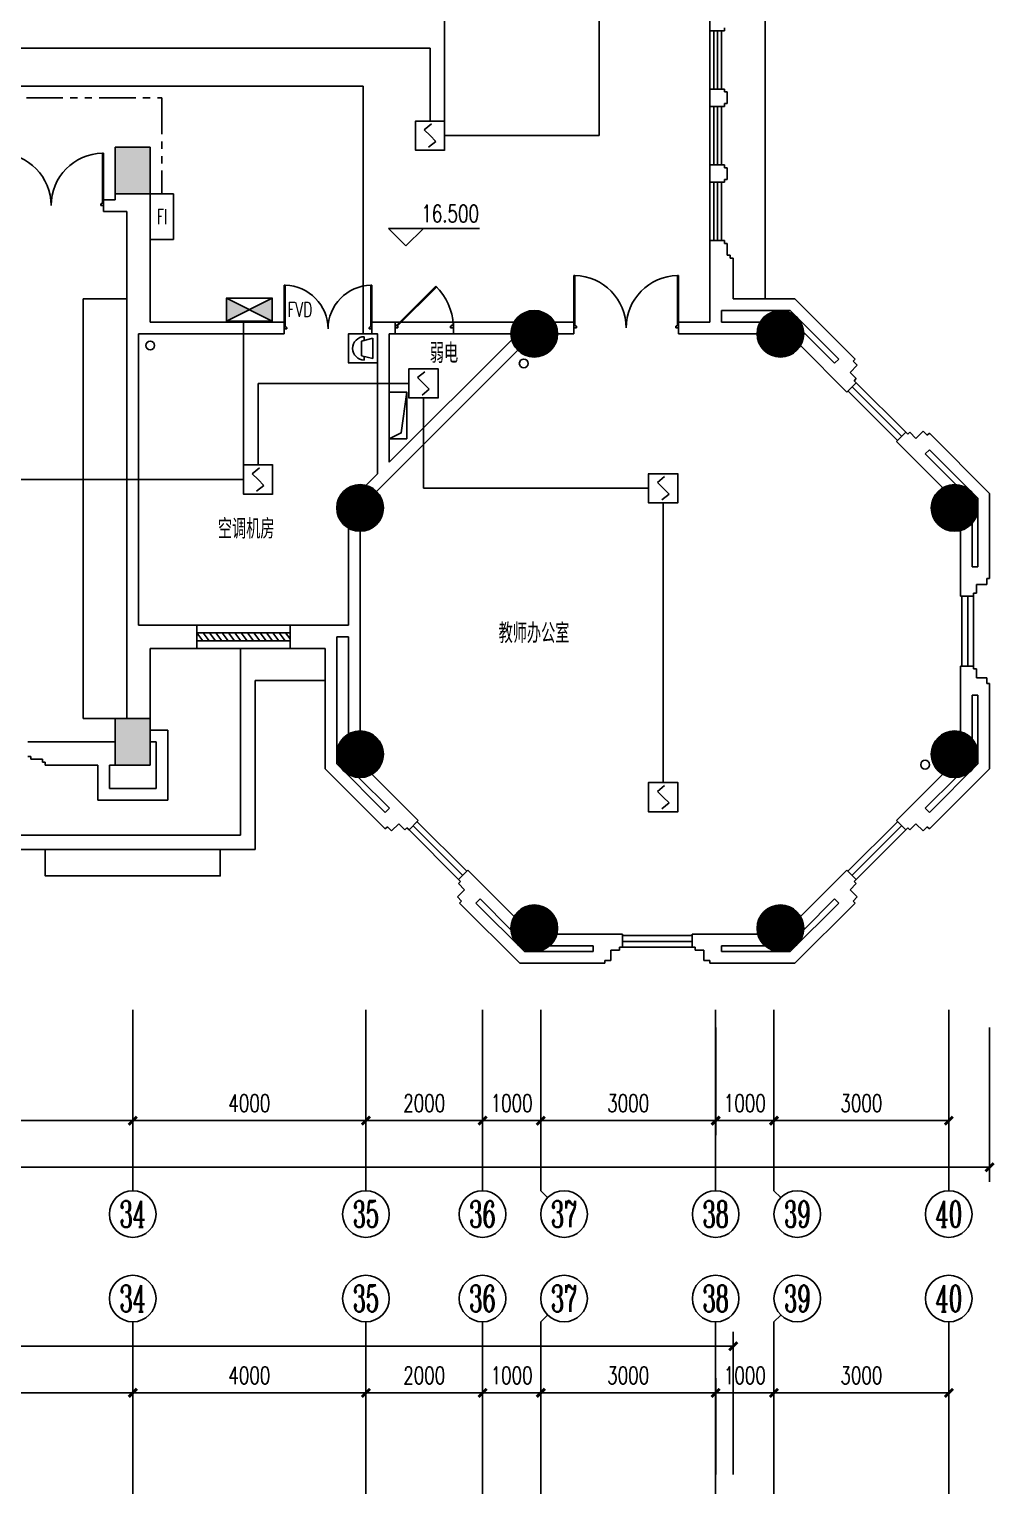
# Model space of a CAD drawing. Extents: x 190999 to 918899, y -200814 to 215286.
# Drawn here: x 507110 to 523672, y -57534 to -32408 of the extents above; entities that cross this region are included whole.
import ezdxf
from ezdxf.enums import TextEntityAlignment as Align

# ---------------------------------------------------------------- set-up
doc = ezdxf.new("R2010")
doc.units = 0
doc.header["$LTSCALE"] = 1000
doc.header["$MEASUREMENT"] = 0
doc.linetypes.add('PHANTOM2', pattern=[1.25, 0.625, -0.125, 0.125, -0.125, 0.125, -0.125])
doc.layers.get('Defpoints').update_dxf_attribs({"color": 1})
for name, color, linetype in [('00-EQUIP', 3, 'Continuous'), ('00-WIRE-4', 6, 'Continuous'), ('A-墙线', 2, 'Continuous'), ('A-外包装修', 250, 'Continuous'), ('A-外窗', 145, 'Continuous'), ('A-家具', 250, 'Continuous'), ('A-门', 167, 'Continuous'), ('AXIS', 3, 'Continuous'), ('AXIS_TEXT', 7, 'Continuous'), ('COLUMN', 2, 'Continuous'), ('DIM_ELEV', 3, 'Continuous'), ('PUB_HATCH', 250, 'Continuous'), ('PUB_TEXT', 7, 'Continuous'), ('WALL', 2, 'Continuous'), ('WINDOW', 177, 'Continuous'), ('房间名称', 7, 'Continuous'), ('暖通-风-说明', 3, 'Continuous'), ('电井开洞', 97, 'Continuous'), ('雨水管', 151, 'Continuous')]:
    doc.layers.add(name, color=color, linetype=linetype)
doc.styles.add('_COMPLEX', font='COMPLEX.shx', dxfattribs={"width": 0.5})
doc.styles.add('_TCH_AXIS', font='COMPLEX', dxfattribs={"bigfont": 'GBCBIG'})
doc.styles.add('_TCH_DIM', font='SIMPLEX', dxfattribs={"bigfont": 'GBCBIG'})
doc.styles.add('COMPLEX', font='COMPLEX')
doc.styles.add('DIM_FONT', font='SIMPLEX', dxfattribs={"width": 0.7, "bigfont": 'GBCBIG'})
doc.styles.add('HZ-ZGBZ', font='romanc.shx', dxfattribs={"width": 0.65})
doc.styles.get("Standard").update_dxf_attribs({"font": 'simhei.ttf'})
doc.styles.add('XXK', font='romans.shx', dxfattribs={"width": 0.75, "bigfont": 'hzf.shx'})
doc.linetypes.add('BIG-DLINE', pattern='A,1,-0.15,["D",XXK,S=0.2,R=0,X=-0.1,Y=-0.09],-0.2', length=1.35)
doc.dimstyles.new('DIMN', dxfattribs={"dimtxt": 300, "dimasz": 100, "dimexe": 250, "dimexo": 300, "dimgap": 150, "dimtad": 1, "dimdec": 0, "dimzin": 0, "dimdsep": 46, "dimtxsty": 'DIM_FONT', "dimblk": 'ARCHTICK', "dimcen": 0.09, "dimclrt": 7, "dimazin": 2, "dimtfac": 1, "dimtdec": 0, "dimtix": 1, "dimtmove": 2, "dimatfit": 3, "dimfxl": 0, "dimtolj": 1, "dimtzin": 0, "dimarcsym": 0})

# ---------------------------------------------------------------- blocks, each defined once
blk = doc.blocks.new('m1800')
at = {"layer": 'A-墙线'}
for p, q in [((-900, -100), (-900, 100)), ((900, -100), (900, 100))]:
    blk.add_line(p, q, dxfattribs=at)
at = {"layer": 'A-门'}
for p, q in [((-900, 900), (-900, 0)), ((-900, 900), (-880, 900)), ((-880, 900), (-880, 50)), ((880, 900), (880, 50)), ((900, 900), (880, 900)), ((900, 900), (900, 0)), ((-900, 50), (-870, 50)), ((-900, 0), (-850, 0)), ((-870, 50), (-870, 30)), ((-870, 30), (-850, 30)), ((-850, 30), (-850, 0)), ((850, 30), (850, 0)), ((870, 30), (850, 30)), ((900, 0), (850, 0)), ((870, 50), (870, 30)), ((900, 50), (870, 50))]:
    blk.add_line(p, q, dxfattribs=at)
for centre, start, end in [((-900, 0), 0, 88.7267), ((900, 0), 91.2733, 180)]:
    blk.add_arc(centre, 900, start, end, dxfattribs=at)
blk = doc.blocks.new('bfm01')
at = {"layer": 'A-墙线'}
for p, q in [((-200, 0), (0, 0)), ((-200, -1000), (0, -1000))]:
    blk.add_line(p, q, dxfattribs=at)
at = {"layer": 'A-门'}
for p, q in [((-200, -1000), (-200, 0)), ((-100, 0), (-100, -50)), ((-70, -50), (-100, -50)), ((-50, -30), (-70, -30)), ((-70, -30), (-70, -50)), ((-64, -44), (-50, -30)), ((-64, -44), (603, -711)), ((-50, 0), (-50, -30)), ((-50, -30), (617, -697)), ((0, 0), (0, -1000)), ((-70, -950), (-100, -950)), ((-100, -1000), (-100, -950)), ((-50, -1000), (-100, -1000)), ((-70, -970), (-70, -950)), ((-50, -970), (-70, -970)), ((-50, -1000), (-50, -970))]:
    blk.add_line(p, q, dxfattribs=at)
blk.add_arc((-100, 0), 1000, 272.866, 315.8103, dxfattribs=at)
blk = doc.blocks.new('$WINLIB2D$00000039')
at = {"color": 0}
for p, q in [((0.5, 0.5), (-0.5, 0.5)), ((-0.5, 0.167), (0.5, 0.167)), ((-0.384, -0.167), (-0.448, 0.167)), ((-0.316, -0.167), (-0.38, 0.167)), ((-0.248, -0.167), (-0.312, 0.167)), ((-0.18, -0.167), (-0.244, 0.167)), ((-0.112, -0.167), (-0.176, 0.167)), ((-0.044, -0.167), (-0.108, 0.167)), ((0.024, -0.167), (-0.04, 0.167)), ((0.092, -0.167), (0.028, 0.167)), ((0.16, -0.167), (0.096, 0.167)), ((0.228, -0.167), (0.164, 0.167)), ((0.296, -0.167), (0.232, 0.167)), ((0.364, -0.167), (0.3, 0.167)), ((0.432, -0.167), (0.368, 0.167)), ((0.5, -0.167), (0.436, 0.167)), ((-0.452, -0.167), (-0.5, 0.084)), ((-0.5, -0.167), (0.5, -0.167)), ((0.5, -0.5), (-0.5, -0.5))]:
    blk.add_line(p, q, dxfattribs=at)
blk = doc.blocks.new('_ArchTick')
at = {"const_width": 0.5}
blk.add_lwpolyline([(-0.7, -0.7), (0.7, 0.7)], dxfattribs=at)
blk = doc.blocks.new('*D1611')
at = {"layer": 'AXIS', "color": 0, "lineweight": -2}
for p, q in [((519885, -57204), (519885, -55554)), ((522885, -57204), (522885, -55554)), ((519885, -55804), (522885, -55804))]:
    blk.add_line(p, q, dxfattribs=at)
at = {"layer": 'Defpoints', "color": 0}
for p in [(522885, -55804), (519885, -57504), (522885, -57504)]:
    blk.add_point(p, dxfattribs=at)
at = {"layer": 'AXIS', "color": 0, "lineweight": -2, "xscale": 100, "yscale": 100, "zscale": 100, "rotation": 180}
blk.add_blockref('_ArchTick', (519885, -55804), dxfattribs=at)
at = {"layer": 'AXIS', "color": 0, "lineweight": -2, "xscale": 100, "yscale": 100, "zscale": 100}
blk.add_blockref('_ArchTick', (522885, -55804), dxfattribs=at)
at = {"layer": 'AXIS', "color": 7, "insert": (521385, -55504), "char_height": 300, "attachment_point": 5, "style": 'DIM_FONT'}
blk.add_mtext('\\A1;3000', dxfattribs=at)
blk = doc.blocks.new('*D1612')
at = {"layer": 'AXIS', "color": 0, "lineweight": -2}
for p, q in [((518885, -57204), (518885, -55554)), ((519885, -57204), (519885, -55554)), ((518885, -55804), (519885, -55804))]:
    blk.add_line(p, q, dxfattribs=at)
at = {"layer": 'Defpoints', "color": 0}
for p in [(519885, -55804), (518885, -57504), (519885, -57504)]:
    blk.add_point(p, dxfattribs=at)
at = {"layer": 'AXIS', "color": 0, "lineweight": -2, "xscale": 100, "yscale": 100, "zscale": 100, "rotation": 180}
blk.add_blockref('_ArchTick', (518885, -55804), dxfattribs=at)
at = {"layer": 'AXIS', "color": 0, "lineweight": -2, "xscale": 100, "yscale": 100, "zscale": 100}
blk.add_blockref('_ArchTick', (519885, -55804), dxfattribs=at)
at = {"layer": 'AXIS', "color": 7, "insert": (519385, -55504), "char_height": 300, "attachment_point": 5, "style": 'DIM_FONT'}
blk.add_mtext('\\A1;1000', dxfattribs=at)
blk = doc.blocks.new('*D1613')
at = {"layer": 'AXIS', "color": 0, "lineweight": -2}
for p, q in [((515884, -57204), (515884, -55554)), ((518885, -57204), (518885, -55554)), ((515884, -55804), (518885, -55804))]:
    blk.add_line(p, q, dxfattribs=at)
at = {"layer": 'Defpoints', "color": 0}
for p in [(518885, -55804), (515884, -57504), (518885, -57504)]:
    blk.add_point(p, dxfattribs=at)
at = {"layer": 'AXIS', "color": 0, "lineweight": -2, "xscale": 100, "yscale": 100, "zscale": 100, "rotation": 180}
blk.add_blockref('_ArchTick', (515884, -55804), dxfattribs=at)
at = {"layer": 'AXIS', "color": 0, "lineweight": -2, "xscale": 100, "yscale": 100, "zscale": 100}
blk.add_blockref('_ArchTick', (518885, -55804), dxfattribs=at)
at = {"layer": 'AXIS', "color": 7, "insert": (517384, -55504), "char_height": 300, "attachment_point": 5, "style": 'DIM_FONT'}
blk.add_mtext('\\A1;3000', dxfattribs=at)
blk = doc.blocks.new('*D1614')
at = {"layer": 'AXIS', "color": 0, "lineweight": -2}
for p, q in [((514885, -57204), (514885, -55554)), ((515884, -57204), (515884, -55554)), ((514885, -55804), (514785, -55804)), ((514885, -55804), (515884, -55804)), ((515884, -55804), (515984, -55804))]:
    blk.add_line(p, q, dxfattribs=at)
at = {"layer": 'Defpoints', "color": 0}
for p in [(515884, -55804), (514885, -57504), (515884, -57504)]:
    blk.add_point(p, dxfattribs=at)
at = {"layer": 'AXIS', "color": 0, "lineweight": -2, "xscale": 100, "yscale": 100, "zscale": 100}
blk.add_blockref('_ArchTick', (514885, -55804), dxfattribs=at)
at = {"layer": 'AXIS', "color": 0, "lineweight": -2, "xscale": 100, "yscale": 100, "zscale": 100, "rotation": 180}
blk.add_blockref('_ArchTick', (515884, -55804), dxfattribs=at)
at = {"layer": 'AXIS', "color": 7, "insert": (515384, -55504), "char_height": 300, "attachment_point": 5, "style": 'DIM_FONT'}
blk.add_mtext('\\A1;1000', dxfattribs=at)
blk = doc.blocks.new('*D1615')
at = {"layer": 'AXIS', "color": 0, "lineweight": -2}
for p, q in [((512885, -57204), (512885, -55554)), ((514885, -57204), (514885, -55554)), ((512885, -55804), (514885, -55804))]:
    blk.add_line(p, q, dxfattribs=at)
at = {"layer": 'Defpoints', "color": 0}
for p in [(514885, -55804), (512885, -57504), (514885, -57504)]:
    blk.add_point(p, dxfattribs=at)
at = {"layer": 'AXIS', "color": 0, "lineweight": -2, "xscale": 100, "yscale": 100, "zscale": 100, "rotation": 180}
blk.add_blockref('_ArchTick', (512885, -55804), dxfattribs=at)
at = {"layer": 'AXIS', "color": 0, "lineweight": -2, "xscale": 100, "yscale": 100, "zscale": 100}
blk.add_blockref('_ArchTick', (514885, -55804), dxfattribs=at)
at = {"layer": 'AXIS', "color": 7, "insert": (513885, -55504), "char_height": 300, "attachment_point": 5, "style": 'DIM_FONT'}
blk.add_mtext('\\A1;2000', dxfattribs=at)
blk = doc.blocks.new('*D1616')
at = {"layer": 'AXIS', "color": 0, "lineweight": -2}
for p, q in [((508885, -57204), (508885, -55554)), ((512885, -57204), (512885, -55554)), ((508885, -55804), (512885, -55804))]:
    blk.add_line(p, q, dxfattribs=at)
at = {"layer": 'Defpoints', "color": 0}
for p in [(512885, -55804), (508885, -57504), (512885, -57504)]:
    blk.add_point(p, dxfattribs=at)
at = {"layer": 'AXIS', "color": 0, "lineweight": -2, "xscale": 100, "yscale": 100, "zscale": 100, "rotation": 180}
blk.add_blockref('_ArchTick', (508885, -55804), dxfattribs=at)
at = {"layer": 'AXIS', "color": 0, "lineweight": -2, "xscale": 100, "yscale": 100, "zscale": 100}
blk.add_blockref('_ArchTick', (512885, -55804), dxfattribs=at)
at = {"layer": 'AXIS', "color": 7, "insert": (510885, -55504), "char_height": 300, "attachment_point": 5, "style": 'DIM_FONT'}
blk.add_mtext('\\A1;4000', dxfattribs=at)
blk = doc.blocks.new('*D1617')
at = {"layer": 'AXIS', "color": 0, "lineweight": -2}
for p, q in [((500885, -57204), (500885, -55554)), ((508885, -57204), (508885, -55554)), ((500885, -55804), (508885, -55804))]:
    blk.add_line(p, q, dxfattribs=at)
at = {"layer": 'Defpoints', "color": 0}
for p in [(508885, -55804), (500885, -57504), (508885, -57504)]:
    blk.add_point(p, dxfattribs=at)
at = {"layer": 'AXIS', "color": 0, "lineweight": -2, "xscale": 100, "yscale": 100, "zscale": 100, "rotation": 180}
blk.add_blockref('_ArchTick', (500885, -55804), dxfattribs=at)
at = {"layer": 'AXIS', "color": 0, "lineweight": -2, "xscale": 100, "yscale": 100, "zscale": 100}
blk.add_blockref('_ArchTick', (508885, -55804), dxfattribs=at)
at = {"layer": 'AXIS', "color": 7, "insert": (504885, -55504), "char_height": 300, "attachment_point": 5, "style": 'DIM_FONT'}
blk.add_mtext('\\A1;8000', dxfattribs=at)
blk = doc.blocks.new('*D1626')
at = {"layer": 'AXIS', "color": 0, "lineweight": -2}
for p, q in [((445885, -57204), (445885, -54754)), ((519185, -57204), (519185, -54754)), ((445885, -55004), (519185, -55004))]:
    blk.add_line(p, q, dxfattribs=at)
at = {"layer": 'Defpoints', "color": 0}
for p in [(519185, -55004), (445885, -57504), (519185, -57504)]:
    blk.add_point(p, dxfattribs=at)
at = {"layer": 'AXIS', "color": 0, "lineweight": -2, "xscale": 100, "yscale": 100, "zscale": 100, "rotation": 180}
blk.add_blockref('_ArchTick', (445885, -55004), dxfattribs=at)
at = {"layer": 'AXIS', "color": 0, "lineweight": -2, "xscale": 100, "yscale": 100, "zscale": 100}
blk.add_blockref('_ArchTick', (519185, -55004), dxfattribs=at)
at = {"layer": 'AXIS', "color": 7, "insert": (482535, -54704), "char_height": 300, "attachment_point": 5, "style": 'DIM_FONT'}
blk.add_mtext('\\A1;73300', dxfattribs=at)
blk = doc.blocks.new('*D1646')
at = {"layer": 'AXIS', "color": 0, "lineweight": -2}
for p, q in [((519885, -49533), (519885, -51383)), ((522885, -49533), (522885, -51383)), ((519885, -51133), (522885, -51133))]:
    blk.add_line(p, q, dxfattribs=at)
at = {"layer": 'Defpoints', "color": 0}
for p in [(519885, -49233), (522885, -49233), (522885, -51133)]:
    blk.add_point(p, dxfattribs=at)
at = {"layer": 'AXIS', "color": 0, "lineweight": -2, "xscale": 100, "yscale": 100, "zscale": 100, "rotation": 180}
blk.add_blockref('_ArchTick', (519885, -51133), dxfattribs=at)
at = {"layer": 'AXIS', "color": 0, "lineweight": -2, "xscale": 100, "yscale": 100, "zscale": 100}
blk.add_blockref('_ArchTick', (522885, -51133), dxfattribs=at)
at = {"layer": 'AXIS', "color": 7, "insert": (521385, -50833), "char_height": 300, "attachment_point": 5, "style": 'DIM_FONT'}
blk.add_mtext('\\A1;3000', dxfattribs=at)
blk = doc.blocks.new('*D1647')
at = {"layer": 'AXIS', "color": 0, "lineweight": -2}
for p, q in [((518885, -49533), (518885, -51383)), ((519885, -49533), (519885, -51383)), ((518885, -51133), (519885, -51133))]:
    blk.add_line(p, q, dxfattribs=at)
at = {"layer": 'Defpoints', "color": 0}
for p in [(518885, -49233), (519885, -49233), (519885, -51133)]:
    blk.add_point(p, dxfattribs=at)
at = {"layer": 'AXIS', "color": 0, "lineweight": -2, "xscale": 100, "yscale": 100, "zscale": 100, "rotation": 180}
blk.add_blockref('_ArchTick', (518885, -51133), dxfattribs=at)
at = {"layer": 'AXIS', "color": 0, "lineweight": -2, "xscale": 100, "yscale": 100, "zscale": 100}
blk.add_blockref('_ArchTick', (519885, -51133), dxfattribs=at)
at = {"layer": 'AXIS', "color": 7, "insert": (519385, -50833), "char_height": 300, "attachment_point": 5, "style": 'DIM_FONT'}
blk.add_mtext('\\A1;1000', dxfattribs=at)
blk = doc.blocks.new('*D1648')
at = {"layer": 'AXIS', "color": 0, "lineweight": -2}
for p, q in [((515884, -49533), (515884, -51383)), ((518885, -49533), (518885, -51383)), ((515884, -51133), (518885, -51133))]:
    blk.add_line(p, q, dxfattribs=at)
at = {"layer": 'Defpoints', "color": 0}
for p in [(515884, -49233), (518885, -49233), (518885, -51133)]:
    blk.add_point(p, dxfattribs=at)
at = {"layer": 'AXIS', "color": 0, "lineweight": -2, "xscale": 100, "yscale": 100, "zscale": 100, "rotation": 180}
blk.add_blockref('_ArchTick', (515884, -51133), dxfattribs=at)
at = {"layer": 'AXIS', "color": 0, "lineweight": -2, "xscale": 100, "yscale": 100, "zscale": 100}
blk.add_blockref('_ArchTick', (518885, -51133), dxfattribs=at)
at = {"layer": 'AXIS', "color": 7, "insert": (517384, -50833), "char_height": 300, "attachment_point": 5, "style": 'DIM_FONT'}
blk.add_mtext('\\A1;3000', dxfattribs=at)
blk = doc.blocks.new('*D1649')
at = {"layer": 'AXIS', "color": 0, "lineweight": -2}
for p, q in [((514885, -49533), (514885, -51383)), ((515884, -49533), (515884, -51383)), ((514885, -51133), (514785, -51133)), ((514885, -51133), (515884, -51133)), ((515884, -51133), (515984, -51133))]:
    blk.add_line(p, q, dxfattribs=at)
at = {"layer": 'Defpoints', "color": 0}
for p in [(514885, -49233), (515884, -49233), (515884, -51133)]:
    blk.add_point(p, dxfattribs=at)
at = {"layer": 'AXIS', "color": 0, "lineweight": -2, "xscale": 100, "yscale": 100, "zscale": 100}
blk.add_blockref('_ArchTick', (514885, -51133), dxfattribs=at)
at = {"layer": 'AXIS', "color": 0, "lineweight": -2, "xscale": 100, "yscale": 100, "zscale": 100, "rotation": 180}
blk.add_blockref('_ArchTick', (515884, -51133), dxfattribs=at)
at = {"layer": 'AXIS', "color": 7, "insert": (515384, -50833), "char_height": 300, "attachment_point": 5, "style": 'DIM_FONT'}
blk.add_mtext('\\A1;1000', dxfattribs=at)
blk = doc.blocks.new('*D1650')
at = {"layer": 'AXIS', "color": 0, "lineweight": -2}
for p, q in [((512885, -49533), (512885, -51383)), ((514885, -49533), (514885, -51383)), ((512885, -51133), (514885, -51133))]:
    blk.add_line(p, q, dxfattribs=at)
at = {"layer": 'Defpoints', "color": 0}
for p in [(512885, -49233), (514885, -49233), (514885, -51133)]:
    blk.add_point(p, dxfattribs=at)
at = {"layer": 'AXIS', "color": 0, "lineweight": -2, "xscale": 100, "yscale": 100, "zscale": 100, "rotation": 180}
blk.add_blockref('_ArchTick', (512885, -51133), dxfattribs=at)
at = {"layer": 'AXIS', "color": 0, "lineweight": -2, "xscale": 100, "yscale": 100, "zscale": 100}
blk.add_blockref('_ArchTick', (514885, -51133), dxfattribs=at)
at = {"layer": 'AXIS', "color": 7, "insert": (513885, -50833), "char_height": 300, "attachment_point": 5, "style": 'DIM_FONT'}
blk.add_mtext('\\A1;2000', dxfattribs=at)
blk = doc.blocks.new('*D1651')
at = {"layer": 'AXIS', "color": 0, "lineweight": -2}
for p, q in [((508885, -49533), (508885, -51383)), ((512885, -49533), (512885, -51383)), ((508885, -51133), (512885, -51133))]:
    blk.add_line(p, q, dxfattribs=at)
at = {"layer": 'Defpoints', "color": 0}
for p in [(508885, -49233), (512885, -49233), (512885, -51133)]:
    blk.add_point(p, dxfattribs=at)
at = {"layer": 'AXIS', "color": 0, "lineweight": -2, "xscale": 100, "yscale": 100, "zscale": 100, "rotation": 180}
blk.add_blockref('_ArchTick', (508885, -51133), dxfattribs=at)
at = {"layer": 'AXIS', "color": 0, "lineweight": -2, "xscale": 100, "yscale": 100, "zscale": 100}
blk.add_blockref('_ArchTick', (512885, -51133), dxfattribs=at)
at = {"layer": 'AXIS', "color": 7, "insert": (510885, -50833), "char_height": 300, "attachment_point": 5, "style": 'DIM_FONT'}
blk.add_mtext('\\A1;4000', dxfattribs=at)
blk = doc.blocks.new('*D1652')
at = {"layer": 'AXIS', "color": 0, "lineweight": -2}
for p, q in [((500885, -49533), (500885, -51383)), ((508885, -49533), (508885, -51383)), ((500885, -51133), (508885, -51133))]:
    blk.add_line(p, q, dxfattribs=at)
at = {"layer": 'Defpoints', "color": 0}
for p in [(500885, -49233), (508885, -49233), (508885, -51133)]:
    blk.add_point(p, dxfattribs=at)
at = {"layer": 'AXIS', "color": 0, "lineweight": -2, "xscale": 100, "yscale": 100, "zscale": 100, "rotation": 180}
blk.add_blockref('_ArchTick', (500885, -51133), dxfattribs=at)
at = {"layer": 'AXIS', "color": 0, "lineweight": -2, "xscale": 100, "yscale": 100, "zscale": 100}
blk.add_blockref('_ArchTick', (508885, -51133), dxfattribs=at)
at = {"layer": 'AXIS', "color": 7, "insert": (504885, -50833), "char_height": 300, "attachment_point": 5, "style": 'DIM_FONT'}
blk.add_mtext('\\A1;8000', dxfattribs=at)
blk = doc.blocks.new('*D1661')
at = {"layer": 'AXIS', "color": 0, "lineweight": -2}
for p, q in [((446335, -49533), (446335, -52183)), ((523584, -49533), (523584, -52183)), ((446335, -51933), (523584, -51933))]:
    blk.add_line(p, q, dxfattribs=at)
at = {"layer": 'Defpoints', "color": 0}
for p in [(446335, -49233), (523584, -49233), (523584, -51933)]:
    blk.add_point(p, dxfattribs=at)
at = {"layer": 'AXIS', "color": 0, "lineweight": -2, "xscale": 100, "yscale": 100, "zscale": 100, "rotation": 180}
blk.add_blockref('_ArchTick', (446335, -51933), dxfattribs=at)
at = {"layer": 'AXIS', "color": 0, "lineweight": -2, "xscale": 100, "yscale": 100, "zscale": 100}
blk.add_blockref('_ArchTick', (523584, -51933), dxfattribs=at)
at = {"layer": 'AXIS', "color": 7, "insert": (484959, -51633), "char_height": 300, "attachment_point": 5, "style": 'DIM_FONT'}
blk.add_mtext('\\A1;77250', dxfattribs=at)
blk = doc.blocks.new('_YZH')
blk.add_circle((0, 0), 0.5)
at = {"layer": 'PUB_HATCH', "const_width": 0.5}
blk.add_lwpolyline([(-0.25, 0, 1), (0.25, 0, 1)], format="xyb", close=True, dxfattribs=at)
blk = doc.blocks.new('_AXISO')
blk.add_circle((0, 0), 0.5)
at = {"layer": 'AXIS_TEXT', "style": 'COMPLEX', "width": 1.041667}
blk.add_attdef('A', text='', height=0.56, dxfattribs=at).set_placement((-0.25, -0.28), (0.25, -0.28), align=Align.FIT)
blk = doc.blocks.new('_LINKPT1')
at = {"color": 0}
blk.add_line((0, 0), (0, 0), dxfattribs=at)
blk = doc.blocks.new('3S1KCGW2')
for p, q in [((0.5, 0.5), (-0.5, 0.5)), ((-0.5, 0.5), (-0.5, -0.5)), ((-0.2, 0.2), (0.05, 0.4)), ((0, 0), (-0.2, 0.2)), ((0, 0), (0.2, -0.2)), ((0.5, -0.5), (0.5, 0.5)), ((-0.5, -0.5), (0.5, -0.5)), ((0.2, -0.2), (-0.05, -0.4))]:
    blk.add_line(p, q)
at = {"const_width": 0.04, "flags": 128}
blk.add_lwpolyline([(-0.5, -0.5), (-0.5, 0.5), (0.5, 0.5), (0.5, -0.5)], close=True, dxfattribs=at)
at = {"xscale": 0.002, "yscale": 0.002, "zscale": 0.002}
for p in [(-0.5, 0), (0, 0.5), (0.5, 0), (0, -0.5)]:
    blk.add_blockref('_LINKPT1', p, dxfattribs=at)
at = {"flags": 9}
blk.add_attdef('A', (0, 0), '', height=0.00002, dxfattribs=at)
blk = doc.blocks.new('6H2KALM6')
for p, q in [((-0.78, 0.4), (0.78, -0.4)), ((0.78, 0.4), (-0.78, -0.4)), ((0.78, 0.4), (-0.78, 0.4)), ((-0.78, 0.4), (-0.78, -0.4)), ((0.78, -0.4), (0.78, 0.4)), ((-0.78, -0.4), (0.78, -0.4))]:
    blk.add_line(p, q)
at = {"const_width": 0.04}
blk.add_lwpolyline([(-0.78, 0.4), (-0.78, -0.4), (0.78, -0.4), (0.78, 0.4)], close=True, dxfattribs=at)
for points in [[(-0.78, 0.4), (0, 0), (-0.78, -0.4)], [(0.78, 0.4), (0, 0), (0.78, -0.4)]]:
    blk.add_solid(points)
at = {"xscale": 0.002, "yscale": 0.002, "zscale": 0.002}
for p in [(-0.78, 0), (0, 0.4), (0.78, 0), (0, -0.4)]:
    blk.add_blockref('_LINKPT1', p, dxfattribs=at)
at = {"flags": 9}
blk.add_attdef('A', (0, 0), '', height=0.00002, dxfattribs=at)
blk = doc.blocks.new('6A2EJEHE')
for p, q in [((0.78, 0.4), (-0.78, 0.4)), ((-0.78, 0.4), (-0.78, -0.4)), ((0.78, -0.4), (0.78, 0.4)), ((-0.78, -0.4), (0.78, -0.4))]:
    blk.add_line(p, q)
at = {"xscale": 0.002, "yscale": 0.002, "zscale": 0.002}
for p in [(-0.78, 0), (0, 0.4), (0.78, 0), (0, -0.4)]:
    blk.add_blockref('_LINKPT1', p, dxfattribs=at)
at = {"style": '_COMPLEX', "width": 0.6, "flags": 8}
blk.add_attdef('$TEXT$', text='', height=0.52, dxfattribs=at).set_placement((0, 0), align=Align.MIDDLE_CENTER)
at = {"flags": 9}
blk.add_attdef('A', (0, 0), '', height=0.00002, dxfattribs=at)
blk = doc.blocks.new('411UXEXY')
for p, q in [((0.5, 0.5), (-0.5, 0.5)), ((-0.5, 0.5), (-0.5, -0.5)), ((-0.25, 0.056), (-0.35, -0.333)), ((0.25, 0.056), (-0.25, 0.056)), ((0.35, -0.333), (0.25, 0.056)), ((0.5, -0.5), (0.5, 0.5)), ((-0.5, -0.5), (0.5, -0.5)), ((-0.4, -0.044), (-0.276, -0.044)), ((-0.35, -0.333), (0.35, -0.333)), ((0.4, -0.044), (0.276, -0.044))]:
    blk.add_line(p, q)
at = {"const_width": 0.04, "flags": 128}
blk.add_lwpolyline([(0.5, -0.5), (0.5, 0.5), (-0.5, 0.5), (-0.5, -0.5)], close=True, dxfattribs=at)
blk.add_arc((0, -0.044), 0.4, 0, 180)
at = {"xscale": 0.002, "yscale": 0.002, "zscale": 0.002}
for p in [(-0.5, 0), (0, 0.5), (0.5, 0), (0, -0.5)]:
    blk.add_blockref('_LINKPT1', p, dxfattribs=at)
at = {"flags": 9}
blk.add_attdef('A', (0, 0), '', height=0.00002, dxfattribs=at)

msp = doc.modelspace()

# ---------------------------------------------------------------- hatches: boundary and pattern name
at = {"layer": 'PUB_HATCH'}
for points in [[(508584.6, -34432.6), (508584.6, -35232.6), (509184.6, -35232.6), (509184.6, -34432.6)], [(508584.6, -44232.6), (508584.6, -45032.6), (509184.6, -45032.6), (509184.6, -44232.6)]]:
    msp.add_hatch(color=256, dxfattribs=at).paths.add_polyline_path(points)

# ---------------------------------------------------------------- linework, layer by layer
at = {"layer": '00-WIRE-4'}
for p, q in [((514234.6, -33982.6), (514234.6, -29916.1)), ((516884.6, -34232.6), (516884.6, -30082.6)), ((513984.6, -32732.6), (503467.9, -32732.6)), ((513984.6, -32732.6), (513984.6, -33982.6)), ((516884.6, -34232.6), (514234.6, -34232.6)), ((510784.6, -39882.6), (510784.6, -37421.1)), ((511034.6, -38483), (513622.3, -38483)), ((511034.6, -38483), (511034.6, -39882.6)), ((513872.3, -40282.6), (513872.3, -38733)), ((505084.6, -40132.6), (510784.6, -40132.6)), ((513872.3, -40282.6), (517734.6, -40282.6)), ((517984.6, -40532.6), (517984.6, -45332.6))]:
    msp.add_line(p, q, dxfattribs=at)
at = {"layer": '00-WIRE-4', "linetype": 'BIG-DLINE'}
for q in [(505809.6, -33382.6), (512834.6, -37632.6)]:
    msp.add_line((512834.6, -33382.6), q, dxfattribs=at)
at = {"layer": '00-WIRE-4', "linetype": 'PHANTOM2'}
for p, q in [((505809.6, -33582.6), (509384.6, -33582.6)), ((509384.6, -33582.6), (509384.6, -35232.6))]:
    msp.add_line(p, q, dxfattribs=at)
at = {"layer": 'A-墙线'}
for p, q in [((518784.6, -32432.6), (518784.6, -31032.6)), ((519034.6, -32382.6), (519034.6, -32432.6)), ((519034.6, -32432.6), (518784.6, -32432.6)), ((518784.6, -33432.6), (518784.6, -33732.6)), ((519034.6, -33432.6), (518784.6, -33432.6)), ((519034.6, -33482.6), (519034.6, -33432.6)), ((519084.6, -33482.6), (519034.6, -33482.6)), ((519084.6, -33482.6), (519084.6, -33682.6)), ((519034.6, -33732.6), (518784.6, -33732.6)), ((519034.6, -33682.6), (519034.6, -33732.6)), ((519084.6, -33682.6), (519034.6, -33682.6)), ((518784.6, -34732.6), (518784.6, -35032.6)), ((519034.6, -34732.6), (518784.6, -34732.6)), ((519034.6, -34782.6), (519034.6, -34732.6)), ((519084.6, -34782.6), (519034.6, -34782.6)), ((519084.6, -34782.6), (519084.6, -34982.6)), ((519034.6, -35032.6), (518784.6, -35032.6)), ((519034.6, -34982.6), (519034.6, -35032.6)), ((519084.6, -34982.6), (519034.6, -34982.6)), ((508584.6, -35332.6), (508384.6, -35332.6)), ((508584.6, -35232.6), (508584.6, -35332.6)), ((509184.6, -35232.6), (509184.6, -37432.6)), ((508384.6, -35532.6), (508784.6, -35532.6)), ((508784.6, -35532.6), (508784.6, -44232.6)), ((518784.6, -37432.6), (518784.6, -36032.6)), ((519034.6, -36032.6), (518784.6, -36032.6)), ((519034.6, -36082.6), (519034.6, -36032.6)), ((519084.6, -36082.6), (519034.6, -36082.6)), ((519084.6, -36282.6), (519084.6, -36082.6)), ((519134.6, -36282.6), (519084.6, -36282.6)), ((519134.6, -36332.6), (519134.6, -36282.6)), ((519184.6, -36332.6), (519134.6, -36332.6)), ((519184.6, -37032.6), (519184.6, -36332.6)), ((520245.4, -37032.6), (519184.6, -37032.6)), ((520245.4, -37032.6), (521278.5, -38065.7)), ((511484.6, -37432.6), (509184.6, -37432.6)), ((511484.6, -37632.6), (511484.6, -37432.6)), ((513384.6, -37432.6), (512984.6, -37432.6)), ((512984.6, -37632.6), (512984.6, -37432.6)), ((513384.6, -37632.6), (513384.6, -37432.6)), ((515425.6, -37432.6), (514384.6, -37432.6)), ((514384.6, -37632.6), (514384.6, -37432.6)), ((516449, -37432.6), (516118.4, -37432.6)), ((518784.6, -37432.6), (518249, -37432.6)), ((518249, -37632.6), (518249, -37432.6)), ((520162.5, -37232.6), (518984.6, -37232.6)), ((518984.6, -37432.6), (518984.6, -37232.6)), ((518984.6, -37432.6), (519650.4, -37432.6)), ((520162.5, -37232.6), (520995.6, -38065.7)), ((508984.6, -37632.6), (508984.6, -42632.6)), ((511484.6, -37632.6), (508984.6, -37632.6)), ((513084.6, -37632.6), (512984.6, -37632.6)), ((513084.6, -40037.3), (513084.6, -37632.6)), ((513284.6, -39837.3), (513284.6, -37632.6)), ((513384.6, -37632.6), (513284.6, -37632.6)), ((515372, -37632.6), (514384.6, -37632.6)), ((516449, -37632.6), (516172, -37632.6)), ((518249, -37632.6), (519597.1, -37632.6)), ((520396.1, -37607.6), (520924.9, -38136.4)), ((515489.2, -37915.5), (513066.8, -40337.9)), ((515385.6, -37736.2), (513284.6, -39837.3)), ((520341.4, -37835.8), (521137, -38631.4)), ((520995.6, -38065.7), (520924.9, -38136.4)), ((521313.8, -38171.8), (521190.1, -38295.5)), ((521278.5, -38065.7), (521243.1, -38101.1)), ((521243.1, -38101.1), (521313.8, -38171.8)), ((521190.1, -38295.5), (521296.1, -38401.6)), ((521296.1, -38401.6), (521260.8, -38437)), ((521260.8, -38437), (521296.1, -38472.3)), ((521296.1, -38472.3), (521137, -38631.4)), ((522144.7, -39320.8), (521985.6, -39479.9)), ((522180, -39356.2), (522144.7, -39320.8)), ((522215.4, -39320.8), (522180, -39356.2)), ((522321.5, -39426.9), (522215.4, -39320.8)), ((522445.2, -39303.2), (522321.5, -39426.9)), ((522515.9, -39373.9), (522445.2, -39303.2)), ((522551.3, -39338.5), (522515.9, -39373.9)), ((523584.4, -40371.6), (522551.3, -39338.5)), ((522781.2, -40275.6), (521985.6, -39479.9)), ((522551.3, -39621.4), (522480.6, -39692.1)), ((523009.4, -40220.9), (522480.6, -39692.1)), ((523384.4, -40454.4), (522551.3, -39621.4)), ((513084.6, -40037.3), (512884.6, -40237.3)), ((523584.4, -40371.6), (523584.4, -41832.6)), ((523384.4, -40454.4), (523384.4, -41632.6)), ((523284.4, -40884.7), (523284.4, -41632.6)), ((512584.4, -42632.6), (512584.4, -40966.5)), ((512784.4, -44445.1), (512784.4, -41020.1)), ((523084.4, -41007.4), (523084.4, -42132.6)), ((523384.4, -41632.6), (523284.4, -41632.6)), ((523534.4, -41932.6), (523359.4, -41932.6)), ((523359.4, -41932.6), (523359.4, -42082.6)), ((523584.4, -41832.6), (523534.4, -41832.6)), ((523534.4, -41832.6), (523534.4, -41932.6)), ((523309.4, -42132.6), (523084.4, -42132.6)), ((523359.4, -42082.6), (523309.4, -42082.6)), ((523309.4, -42082.6), (523309.4, -42132.6)), ((512584.4, -42832.6), (512384.4, -42832.6)), ((512384.4, -45010.8), (512384.4, -42832.6)), ((512584.4, -44498.7), (512584.4, -42832.6)), ((509184.6, -43032.6), (509184.6, -44232.6)), ((512184.4, -45093.6), (512184.4, -43032.6)), ((523084.4, -44457.8), (523084.4, -43332.6)), ((523309.4, -43332.6), (523084.4, -43332.6)), ((523309.4, -43382.6), (523309.4, -43332.6)), ((523359.4, -43382.6), (523309.4, -43382.6)), ((523359.4, -43532.6), (523359.4, -43382.6)), ((523534.4, -43532.6), (523359.4, -43532.6)), ((523534.4, -43632.6), (523534.4, -43532.6)), ((523584.4, -43632.6), (523534.4, -43632.6)), ((523584.4, -45093.6), (523584.4, -43632.6)), ((523284.4, -44580.5), (523284.4, -43832.6)), ((523384.4, -43832.6), (523284.4, -43832.6)), ((523384.4, -45010.8), (523384.4, -43832.6)), ((509184.6, -44432.6), (509484.6, -44432.6)), ((509484.6, -44432.6), (509484.6, -45632.6)), ((508584.6, -44632.6), (507084.6, -44632.6)), ((509184.6, -44632.6), (509284.6, -44632.6)), ((509284.6, -44632.6), (509284.6, -45432.6)), ((507134.6, -44882.6), (507084.6, -44882.6)), ((507134.6, -44932.6), (507134.6, -44882.6)), ((507334.6, -44932.6), (507134.6, -44932.6)), ((507334.6, -44982.6), (507334.6, -44932.6)), ((507384.6, -44982.6), (507334.6, -44982.6)), ((507384.6, -45032.6), (507384.6, -44982.6)), ((508284.6, -45032.6), (507384.6, -45032.6)), ((508284.6, -45032.6), (508284.6, -45632.6)), ((508584.6, -45032.6), (508484.6, -45032.6)), ((508484.6, -45032.6), (508484.6, -45432.6)), ((512184.4, -45093.6), (513217.5, -46126.7)), ((512384.4, -45010.8), (513217.5, -45843.9)), ((512987.5, -45189.7), (513783.1, -45985.3)), ((522781.2, -45189.7), (521985.6, -45985.3)), ((523384.4, -45010.8), (522551.3, -45843.9)), ((523584.4, -45093.6), (522551.3, -46126.7)), ((508484.6, -45432.6), (509284.6, -45432.6)), ((512759.3, -45244.3), (513288.2, -45773.2)), ((523009.4, -45244.3), (522480.6, -45773.2)), ((508284.6, -45632.6), (509484.6, -45632.6)), ((513217.5, -45843.9), (513288.2, -45773.2)), ((522551.3, -45843.9), (522480.6, -45773.2)), ((513217.5, -46126.7), (513252.8, -46091.4)), ((513252.8, -46091.4), (513323.5, -46162.1)), ((513323.5, -46162.1), (513447.3, -46038.3)), ((513447.3, -46038.3), (513553.3, -46144.4)), ((513553.3, -46144.4), (513588.7, -46109.1)), ((513588.7, -46109.1), (513624, -46144.4)), ((513624, -46144.4), (513783.1, -45985.3)), ((522144.7, -46144.4), (521985.6, -45985.3)), ((522180, -46109.1), (522144.7, -46144.4)), ((522215.4, -46144.4), (522180, -46109.1)), ((522321.5, -46038.3), (522215.4, -46144.4)), ((522445.2, -46162.1), (522321.5, -46038.3)), ((522515.9, -46091.4), (522445.2, -46162.1)), ((522551.3, -46126.7), (522515.9, -46091.4)), ((514472.6, -46992.9), (514631.7, -46833.8)), ((515427.3, -47629.5), (514631.7, -46833.8)), ((520341.4, -47629.5), (521137, -46833.8)), ((521296.1, -46992.9), (521137, -46833.8)), ((514454.9, -47293.5), (514578.6, -47169.7)), ((514507.9, -47028.3), (514472.6, -46992.9)), ((514472.6, -47063.7), (514507.9, -47028.3)), ((514578.6, -47169.7), (514472.6, -47063.7)), ((521190.1, -47169.7), (521296.1, -47063.7)), ((521313.8, -47293.5), (521190.1, -47169.7)), ((521260.8, -47028.3), (521296.1, -46992.9)), ((521296.1, -47063.7), (521260.8, -47028.3)), ((514525.6, -47364.2), (514454.9, -47293.5)), ((514490.2, -47399.5), (514525.6, -47364.2)), ((515523.3, -48432.6), (514490.2, -47399.5)), ((514773.1, -47399.5), (514843.8, -47328.8)), ((515606.2, -48232.6), (514773.1, -47399.5)), ((515372.7, -47857.7), (514843.8, -47328.8)), ((520162.5, -48232.6), (520995.6, -47399.5)), ((520245.4, -48432.6), (521278.5, -47399.5)), ((520396.1, -47857.7), (520924.9, -47328.8)), ((520995.6, -47399.5), (520924.9, -47328.8)), ((521243.1, -47364.2), (521313.8, -47293.5)), ((521278.5, -47399.5), (521243.1, -47364.2)), ((516159.2, -47932.6), (517284.4, -47932.6)), ((517284.4, -48157.6), (517284.4, -47932.6)), ((519609.5, -47932.6), (518484.4, -47932.6)), ((518484.4, -48157.6), (518484.4, -47932.6)), ((515606.2, -48232.6), (516784.4, -48232.6)), ((516036.4, -48132.6), (516784.4, -48132.6)), ((516784.4, -48232.6), (516784.4, -48132.6)), ((517084.4, -48382.6), (517084.4, -48207.6)), ((517084.4, -48207.6), (517234.4, -48207.6)), ((517234.4, -48207.6), (517234.4, -48157.6)), ((517234.4, -48157.6), (517284.4, -48157.6)), ((518534.4, -48157.6), (518484.4, -48157.6)), ((518534.4, -48207.6), (518534.4, -48157.6)), ((518684.4, -48207.6), (518534.4, -48207.6)), ((518684.4, -48382.6), (518684.4, -48207.6)), ((519732.3, -48132.6), (518984.4, -48132.6)), ((518984.4, -48232.6), (518984.4, -48132.6)), ((520162.5, -48232.6), (518984.4, -48232.6)), ((515523.3, -48432.6), (516984.4, -48432.6)), ((516984.4, -48432.6), (516984.4, -48382.6)), ((516984.4, -48382.6), (517084.4, -48382.6)), ((518784.4, -48382.6), (518684.4, -48382.6)), ((518784.4, -48432.6), (518784.4, -48382.6)), ((520245.4, -48432.6), (518784.4, -48432.6))]:
    msp.add_line(p, q, dxfattribs=at)
at = {"layer": 'A-外包装修'}
for p, q in [((519734.6, -37032.6), (519734.6, -21882.6)), ((510734.6, -43032.6), (510734.6, -46232.8)), ((512183.4, -43582.6), (510984.6, -43582.6)), ((510984.6, -43582.6), (510984.6, -46482.8)), ((510734.6, -46232.8), (444884.6, -46232.8)), ((510984.6, -46482.8), (444884.6, -46482.8))]:
    msp.add_line(p, q, dxfattribs=at)
msp.add_lwpolyline([(507384.2, -46482.8), (507384.2, -46933), (510384.9, -46933), (510384.9, -46482.8)], dxfattribs=at)
at = {"layer": 'A-外窗'}
for p, q in [((518784.6, -32432.6), (518784.6, -33432.6)), ((518854.6, -32432.6), (518854.6, -33432.6)), ((518914.6, -32432.6), (518914.6, -33432.6)), ((518984.6, -32432.6), (518984.6, -33432.6)), ((518784.6, -33732.6), (518784.6, -34732.6)), ((518854.6, -33732.6), (518854.6, -34732.6)), ((518914.6, -33732.6), (518914.6, -34732.6)), ((518984.6, -33732.6), (518984.6, -34732.6)), ((518784.6, -35032.6), (518784.6, -36032.6)), ((518854.6, -35032.6), (518854.6, -36032.6)), ((518914.6, -35032.6), (518914.6, -36032.6)), ((518984.6, -35032.6), (518984.6, -36032.6)), ((522003.3, -39462.3), (521154.7, -38613.7)), ((522074, -39391.5), (521225.4, -38543)), ((522144.7, -39320.8), (521296.1, -38472.3)), ((523109.4, -43332.6), (523109.4, -42132.6)), ((523209.4, -43332.6), (523209.4, -42132.6)), ((523309.4, -43332.6), (523309.4, -42132.6)), ((513624, -46144.4), (514472.6, -46992.9)), ((513694.7, -46073.7), (514543.3, -46922.2)), ((513765.5, -46003), (514614, -46851.5)), ((522003.3, -46003), (521154.7, -46851.5)), ((522074, -46073.7), (521225.4, -46922.2)), ((522144.7, -46144.4), (521296.1, -46992.9)), ((517284.4, -47957.6), (518484.4, -47957.6)), ((517284.4, -48057.6), (518484.4, -48057.6)), ((517284.4, -48157.6), (518484.4, -48157.6))]:
    msp.add_line(p, q, dxfattribs=at)
at = {"layer": 'A-家具'}
for p, q in [((508034.6, -37032.6), (508034.6, -44232.6)), ((508784.6, -37032.6), (508034.6, -37032.6)), ((508584.6, -44232.6), (508034.6, -44232.6))]:
    msp.add_line(p, q, dxfattribs=at)
at = {"layer": 'AXIS'}
for p, q in [((508884.6, -49232.6), (508884.6, -52336.3)), ((512884.6, -49232.6), (512884.6, -52336.3)), ((514884.6, -49232.6), (514884.6, -52336.3)), ((515884.1, -49232.6), (515884.1, -52336.3)), ((518884.6, -49232.6), (518884.6, -52336.3)), ((519885, -49232.6), (519885, -52336.3)), ((522884.6, -49232.6), (522884.6, -52336.3)), ((516001.3, -52453.5), (515884.1, -52336.3)), ((520002.2, -52453.5), (519885, -52336.3)), ((516001.3, -54467.4), (515884.1, -54584.5)), ((520002.2, -54467.4), (519885, -54584.5)), ((508884.6, -57533.6), (508884.6, -54584.5)), ((512884.6, -57533.6), (512884.6, -54584.5)), ((514884.6, -57533.6), (514884.6, -54584.5)), ((515884.1, -57533.6), (515884.1, -54584.5)), ((518884.6, -57533.6), (518884.6, -54584.5)), ((519885, -57533.6), (519885, -54584.5)), ((522884.6, -57533.6), (522884.6, -54584.5))]:
    msp.add_line(p, q, dxfattribs=at)
at = {"layer": 'COLUMN'}
for p, q in [((508584.6, -34432.6), (508584.6, -35232.6)), ((509184.6, -34432.6), (508584.6, -34432.6)), ((509184.6, -35232.6), (509184.6, -34432.6)), ((508584.6, -35232.6), (509184.6, -35232.6)), ((508584.6, -44232.6), (508584.6, -45032.6)), ((509184.6, -44232.6), (508584.6, -44232.6)), ((509184.6, -45032.6), (509184.6, -44232.6)), ((508584.6, -45032.6), (509184.6, -45032.6))]:
    msp.add_line(p, q, dxfattribs=at)
at = {"layer": 'DIM_ELEV'}
for p, q in [((513570, -36122.8), (513270, -35822.8)), ((513270, -35822.8), (514835, -35822.8)), ((513570, -36122.8), (513870, -35822.8))]:
    msp.add_line(p, q, dxfattribs=at)
at = {"layer": 'WALL'}
for p, q in [((509984.6, -42632.6), (508984.6, -42632.6)), ((509984.6, -42632.6), (509984.6, -43032.6)), ((512584.4, -42632.6), (511584.6, -42632.6)), ((511584.6, -42632.6), (511584.6, -43032.6)), ((509984.6, -43032.6), (509184.6, -43032.6)), ((512184.4, -43032.6), (511584.6, -43032.6))]:
    msp.add_line(p, q, dxfattribs=at)
at = {"layer": '电井开洞', "color": 4}
msp.add_lwpolyline([(513284.6, -39432.6), (513584.6, -39432.6), (513584.6, -38632.6), (513284.6, -38632.6)], close=True, dxfattribs=at)
at = {"layer": '电井开洞'}
msp.add_lwpolyline([(513284.6, -39432.6), (513489.9, -39334.1), (513584.6, -38632.6)], dxfattribs=at)
at = {"layer": '雨水管'}
for centre in [(509184.6, -37832.6), (515591.6, -38139.7), (522477.3, -45025.4)]:
    msp.add_circle(centre, 75, dxfattribs=at)

# ---------------------------------------------------------------- block references
at = {"layer": '00-EQUIP', "xscale": 500, "yscale": 500, "zscale": 500}
for name, p, rotation in [('3S1KCGW2', (513984.6, -34232.6), 180), ('6H2KALM6', (510884.6, -37218.2), 180), ('411UXEXY', (512834.6, -37882.6), 90), ('3S1KCGW2', (513872.3, -38483), 180), ('3S1KCGW2', (511034.6, -40132.6), 180), ('3S1KCGW2', (517984.6, -40282.6), 180), ('3S1KCGW2', (517984.6, -45582.6), 180)]:
    msp.add_blockref(name, p, dxfattribs=dict(at, rotation=rotation))
at = {"layer": '00-EQUIP'}
ref = msp.add_blockref('6A2EJEHE', (509384.6, -35622.6), dxfattribs=dict(at, xscale=500, yscale=500, zscale=500, rotation=90))
ref.add_attrib('$TEXT$', 'FI', dxfattribs={"layer": '0', "height": 260, "style": '_COMPLEX', "width": 0.6, "flags": 8}).set_placement((509384.6, -35622.6), align=Align.MIDDLE_CENTER)
at = {"layer": 'A-门', "xscale": -1}
for p in [(507484.6, -35432.6), (517349, -37532.6), (517349, -37532.6)]:
    msp.add_blockref('m1800', p, dxfattribs=at)
at = {"layer": 'A-门', "xscale": -0.8333333332557231, "yscale": 0.8333333332557231, "zscale": 0.8333333333333334}
msp.add_blockref('m1800', (512234.6, -37549.3), dxfattribs=at)
at = {"layer": 'A-门', "rotation": 90}
msp.add_blockref('bfm01', (513384.6, -37432.6), dxfattribs=at)
at = {"layer": 'AXIS'}
ref = msp.add_blockref('_AXISO', (508884.6, -52736.3), dxfattribs=dict(at, xscale=800, yscale=800, zscale=800))
ref.add_attrib('A', '34', dxfattribs={"layer": 'AXIS_TEXT', "height": 452.55, "style": '_TCH_AXIS', "width": 0.6}).set_placement((508658.3, -52962.6), (509110.9, -52962.6), align=Align.FIT)
ref = msp.add_blockref('_AXISO', (512884.6, -52736.3), dxfattribs=dict(at, xscale=800, yscale=800, zscale=800))
ref.add_attrib('A', '35', dxfattribs={"layer": 'AXIS_TEXT', "height": 452.55, "style": '_TCH_AXIS', "width": 0.636364}).set_placement((512658.3, -52962.6), (513110.9, -52962.6), align=Align.FIT)
ref = msp.add_blockref('_AXISO', (514884.6, -52736.3), dxfattribs=dict(at, xscale=800, yscale=800, zscale=800))
ref.add_attrib('A', '36', dxfattribs={"layer": 'AXIS_TEXT', "height": 452.55, "style": '_TCH_AXIS', "width": 0.636364}).set_placement((514658.3, -52962.6), (515110.9, -52962.6), align=Align.FIT)
ref = msp.add_blockref('_AXISO', (516284.1, -52736.3), dxfattribs=dict(at, xscale=800, yscale=800, zscale=800))
ref.add_attrib('A', '37', dxfattribs={"layer": 'AXIS_TEXT', "height": 452.55, "style": '_TCH_AXIS', "width": 0.636364}).set_placement((516057.9, -52962.6), (516510.4, -52962.6), align=Align.FIT)
ref = msp.add_blockref('_AXISO', (518884.6, -52736.3), dxfattribs=dict(at, xscale=800, yscale=800, zscale=800))
ref.add_attrib('A', '38', dxfattribs={"layer": 'AXIS_TEXT', "height": 452.55, "style": '_TCH_AXIS', "width": 0.636364}).set_placement((518658.3, -52962.6), (519110.9, -52962.6), align=Align.FIT)
ref = msp.add_blockref('_AXISO', (520285, -52736.3), dxfattribs=dict(at, xscale=800, yscale=800, zscale=800))
ref.add_attrib('A', '39', dxfattribs={"layer": 'AXIS_TEXT', "height": 452.55, "style": '_TCH_AXIS', "width": 0.636364}).set_placement((520058.7, -52962.6), (520511.3, -52962.6), align=Align.FIT)
ref = msp.add_blockref('_AXISO', (522884.6, -52736.3), dxfattribs=dict(at, xscale=800, yscale=800, zscale=800))
ref.add_attrib('A', '40', dxfattribs={"layer": 'AXIS_TEXT', "height": 452.55, "style": '_TCH_AXIS', "width": 0.6}).set_placement((522658.3, -52962.6), (523110.9, -52962.6), align=Align.FIT)
ref = msp.add_blockref('_AXISO', (508884.6, -54184.5), dxfattribs=dict(at, xscale=800, yscale=800, zscale=800))
ref.add_attrib('A', '34', dxfattribs={"layer": 'AXIS_TEXT', "height": 452.55, "style": '_TCH_AXIS', "width": 0.6}).set_placement((508658.3, -54410.8), (509110.9, -54410.8), align=Align.FIT)
ref = msp.add_blockref('_AXISO', (512884.6, -54184.5), dxfattribs=dict(at, xscale=800, yscale=800, zscale=800))
ref.add_attrib('A', '35', dxfattribs={"layer": 'AXIS_TEXT', "height": 452.55, "style": '_TCH_AXIS', "width": 0.636364}).set_placement((512658.3, -54410.8), (513110.9, -54410.8), align=Align.FIT)
ref = msp.add_blockref('_AXISO', (514884.6, -54184.5), dxfattribs=dict(at, xscale=800, yscale=800, zscale=800))
ref.add_attrib('A', '36', dxfattribs={"layer": 'AXIS_TEXT', "height": 452.55, "style": '_TCH_AXIS', "width": 0.636364}).set_placement((514658.3, -54410.8), (515110.9, -54410.8), align=Align.FIT)
ref = msp.add_blockref('_AXISO', (516284.1, -54184.5), dxfattribs=dict(at, xscale=800, yscale=800, zscale=800))
ref.add_attrib('A', '37', dxfattribs={"layer": 'AXIS_TEXT', "height": 452.55, "style": '_TCH_AXIS', "width": 0.636364}).set_placement((516057.9, -54410.8), (516510.4, -54410.8), align=Align.FIT)
ref = msp.add_blockref('_AXISO', (518884.6, -54184.5), dxfattribs=dict(at, xscale=800, yscale=800, zscale=800))
ref.add_attrib('A', '38', dxfattribs={"layer": 'AXIS_TEXT', "height": 452.55, "style": '_TCH_AXIS', "width": 0.636364}).set_placement((518658.3, -54410.8), (519110.9, -54410.8), align=Align.FIT)
ref = msp.add_blockref('_AXISO', (520285, -54184.5), dxfattribs=dict(at, xscale=800, yscale=800, zscale=800))
ref.add_attrib('A', '39', dxfattribs={"layer": 'AXIS_TEXT', "height": 452.55, "style": '_TCH_AXIS', "width": 0.636364}).set_placement((520058.7, -54410.8), (520511.3, -54410.8), align=Align.FIT)
ref = msp.add_blockref('_AXISO', (522884.6, -54184.5), dxfattribs=dict(at, xscale=800, yscale=800, zscale=800))
ref.add_attrib('A', '40', dxfattribs={"layer": 'AXIS_TEXT', "height": 452.55, "style": '_TCH_AXIS', "width": 0.6}).set_placement((522658.3, -54410.8), (523110.9, -54410.8), align=Align.FIT)
at = {"layer": 'COLUMN', "xscale": 800, "yscale": 800, "zscale": 800}
for p in [(515771.9, -37632.6), (519996.8, -37632.6), (512784.4, -40620.1), (522984.4, -40620.1), (512784.4, -44845.1), (522984.4, -44845.1), (515771.9, -47832.6), (519996.8, -47832.6)]:
    msp.add_blockref('_YZH', p, dxfattribs=at)
at = {"layer": 'WINDOW', "xscale": -1600, "yscale": -400, "zscale": 1600}
msp.add_blockref('$WINLIB2D$00000039', (510784.6, -42832.6), dxfattribs=at)

# ---------------------------------------------------------------- texts
at = {"layer": 'PUB_TEXT', "style": '_TCH_DIM', "width": 0.705882}
msp.add_text('16.500', height=297.5, dxfattribs=at).set_placement((513835, -35717.9))
at = {"layer": '房间名称', "style": '_TCH_DIM'}
for s, p in [('弱电', (513980.6, -38132.3)), ('空调机房', (510344.6, -41147.4)), ('教师办公室', (515160.9, -42938.4))]:
    msp.add_text(s, height=337.59, dxfattribs=at).set_placement(p)
at = {"layer": '暖通-风-说明', "style": 'HZ-ZGBZ', "width": 0.7}
msp.add_text('FVD', height=250, dxfattribs=at).set_placement((511535.8, -37341.4))

# ---------------------------------------------------------------- dimensions: what is measured, and where the dimension line sits
at = {"layer": 'AXIS'}
for p1, p2, distance, picture, middle in [((446334.6, -49232.6), (523584.4, -49232.6), -2700, '*D1661', (484959.5, -51632.6)), ((500884.6, -49232.6), (508884.6, -49232.6), -1900, '*D1652', (504884.6, -50832.6)), ((508884.6, -49232.6), (512884.6, -49232.6), -1900, '*D1651', (510884.6, -50832.6)), ((512884.6, -49232.6), (514884.6, -49232.6), -1900, '*D1650', (513884.6, -50832.6)), ((514884.5799, -49232.6276), (515884.1331, -49232.6276), -1900, '*D1649', (515384.3565, -50832.6276)), ((515884.1331, -49232.6276), (518884.5799, -49232.6276), -1900, '*D1648', (517384.3565, -50832.6276)), ((518884.6, -49232.6), (519885, -49232.6), -1900, '*D1647', (519384.8, -50832.6)), ((519885, -49232.6), (522884.6, -49232.6), -1900, '*D1646', (521384.8, -50832.6)), ((445884.6, -57503.6), (519184.6, -57503.6), 2500, '*D1626', (482534.6, -54703.6)), ((500884.6, -57503.6), (508884.6, -57503.6), 1700, '*D1617', (504884.6, -55503.6)), ((508884.6, -57503.6), (512884.6, -57503.6), 1700, '*D1616', (510884.6, -55503.6)), ((512884.6, -57503.6), (514884.6, -57503.6), 1700, '*D1615', (513884.6, -55503.6)), ((514884.5799, -57503.6375), (515884.1331, -57503.6375), 1700, '*D1614', (515384.3565, -55503.6375)), ((515884.1331, -57503.6375), (518884.5799, -57503.6375), 1700, '*D1613', (517384.3565, -55503.6375)), ((518884.6, -57503.6), (519885, -57503.6), 1700, '*D1612', (519384.8, -55503.6)), ((519885, -57503.6), (522884.6, -57503.6), 1700, '*D1611', (521384.8, -55503.6))]:
    dim = msp.add_aligned_dim(p1=p1, p2=p2, distance=distance, dimstyle='DIMN', dxfattribs=at)
    dim.commit()
    dim.dimension.update_dxf_attribs({"geometry": picture, "text_midpoint": middle})

doc.saveas('drawing.dxf')
